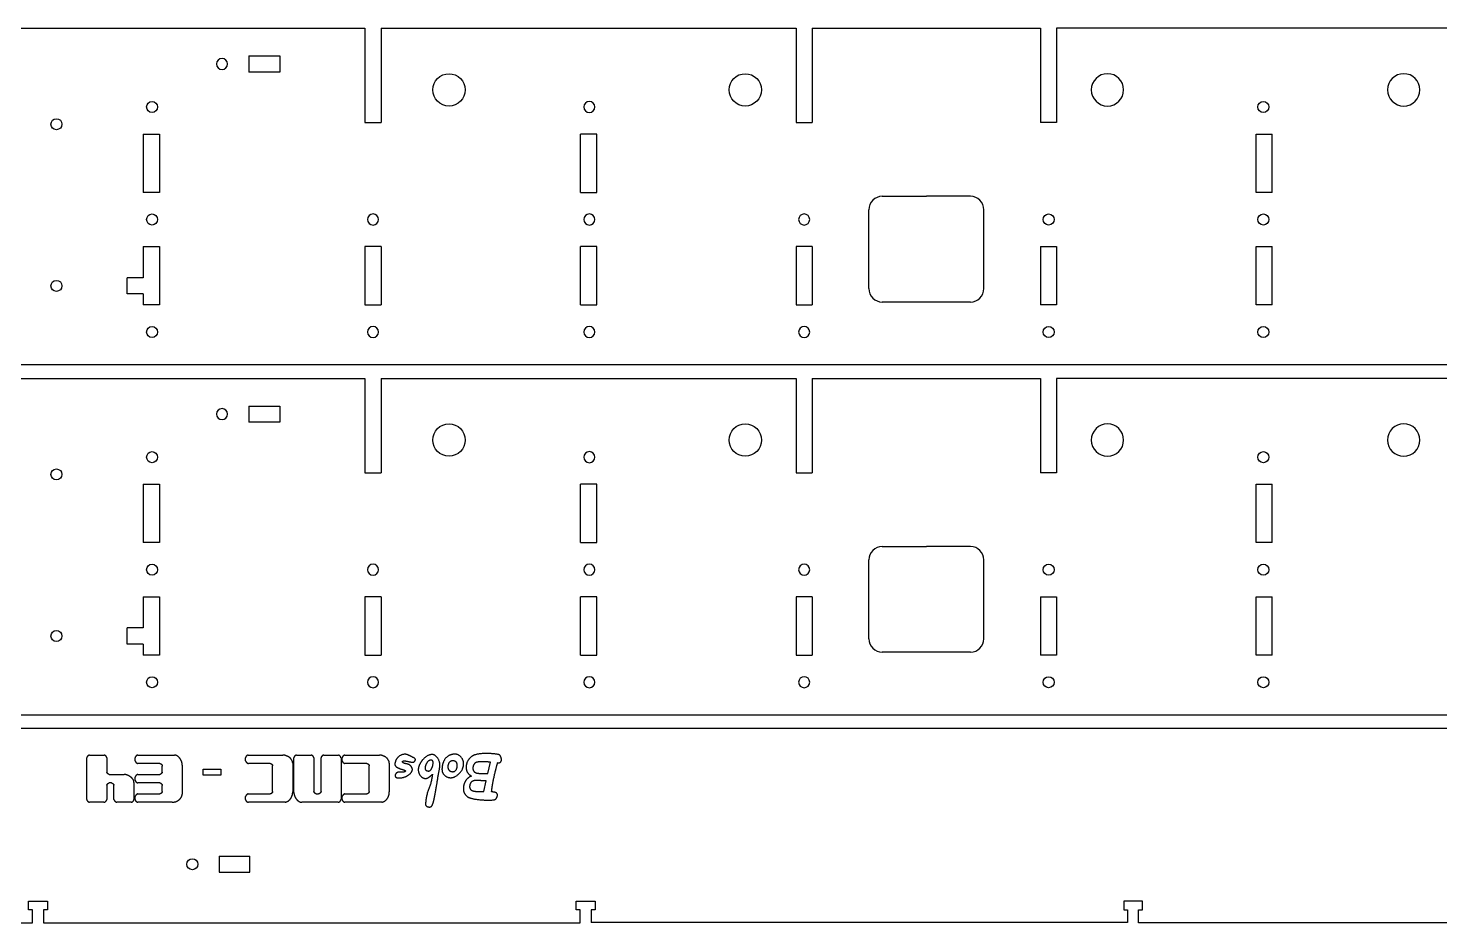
# Model space of a CAD drawing. Header units: millimetres. Extents: x -1441 to -172, y -752 to 2.
# Drawn here: x -1008 to -484, y -330 to 2 of the extents above; entities that cross this region are included whole.
import ezdxf

# ---------------------------------------------------------------- set-up
doc = ezdxf.new("R2010")
doc.units = ezdxf.units.MM
doc.linetypes.add('HIDDEN', pattern=[9.525, 6.35, -3.175])
doc.layers.get('0').update_dxf_attribs({"color": 253, "lineweight": 70, "true_color": 0x8faf8f})
doc.layers.add('Hidden', color=38, linetype='HIDDEN', lineweight=70, true_color=0x482605)

msp = doc.modelspace()

# ---------------------------------------------------------------- linework, layer by layer
at = {"color": 38, "lineweight": -3, "true_color": 0x482605}
for p, q in [((-1057.77, 2), (-883.17, 2)), ((-883.17, 2), (-883.17, -33)), ((-877.17, 2), (-723.17, 2)), ((-877.17, 2), (-877.17, -33)), ((-723.17, 2), (-723.17, -33)), ((-717.17, 2), (-632.47, 2)), ((-717.17, 2), (-717.17, -33)), ((-632.47, 2), (-632.47, -33)), ((-472.47, 2), (-626.47, 2)), ((-626.47, 2), (-626.47, -33)), ((-926.23, -8.26), (-926.23, -14.26)), ((-926.23, -8.26), (-914.82, -8.26)), ((-914.82, -8.26), (-914.82, -14.26)), ((-914.82, -14.26), (-926.23, -14.26)), ((-883.17, -33), (-877.17, -33)), ((-723.17, -33), (-717.17, -33)), ((-626.47, -33), (-632.47, -33)), ((-965.46, -37.28), (-965.46, -58.95)), ((-965.46, -37.28), (-959.46, -37.28)), ((-959.46, -37.28), (-959.46, -58.95)), ((-797.17, -37.28), (-803.17, -37.28)), ((-803.17, -58.95), (-803.17, -37.28)), ((-797.17, -58.95), (-797.17, -37.28)), ((-552.47, -58.95), (-552.47, -37.28)), ((-552.47, -37.28), (-546.47, -37.28)), ((-546.47, -58.95), (-546.47, -37.28)), ((-959.46, -58.95), (-965.46, -58.95)), ((-803.17, -58.95), (-797.17, -58.95)), ((-691.17, -60.39), (-674.82, -60.39)), ((-658.47, -60.39), (-674.82, -60.39)), ((-546.47, -58.95), (-552.47, -58.95)), ((-696.17, -94.64), (-696.17, -65.39)), ((-653.47, -94.64), (-653.47, -65.39)), ((-965.46, -79.05), (-965.46, -90.64)), ((-965.46, -79.05), (-959.46, -79.05)), ((-959.46, -79.05), (-959.46, -100.72)), ((-883.17, -79.05), (-883.17, -100.72)), ((-877.17, -79.05), (-883.17, -79.05)), ((-877.17, -79.05), (-877.17, -100.72)), ((-803.17, -100.72), (-803.17, -79.05)), ((-797.17, -79.05), (-803.17, -79.05)), ((-797.17, -100.72), (-797.17, -79.05)), ((-723.17, -79.05), (-723.17, -100.72)), ((-717.17, -79.05), (-723.17, -79.05)), ((-717.17, -79.05), (-717.17, -100.72)), ((-632.47, -79.05), (-632.47, -100.72)), ((-632.47, -79.05), (-626.47, -79.05)), ((-626.47, -79.05), (-626.47, -100.72)), ((-552.47, -100.72), (-552.47, -79.05)), ((-552.47, -79.05), (-546.47, -79.05)), ((-546.47, -100.72), (-546.47, -79.05)), ((-971.46, -96.64), (-971.46, -90.64)), ((-965.46, -90.64), (-971.46, -90.64)), ((-965.46, -96.64), (-971.46, -96.64)), ((-965.46, -96.64), (-965.46, -100.72)), ((-959.46, -100.72), (-965.46, -100.72)), ((-883.17, -100.72), (-877.17, -100.72)), ((-803.17, -100.72), (-797.17, -100.72)), ((-723.17, -100.72), (-717.17, -100.72)), ((-658.47, -99.64), (-691.17, -99.64)), ((-626.47, -100.72), (-632.47, -100.72)), ((-546.47, -100.72), (-552.47, -100.72)), ((-297.87, -123), (-1051.77, -123)), ((-1057.77, -128), (-883.17, -128)), ((-883.17, -128), (-883.17, -163)), ((-877.17, -128), (-723.17, -128)), ((-877.17, -128), (-877.17, -163)), ((-723.17, -128), (-723.17, -163)), ((-717.17, -128), (-632.47, -128)), ((-717.17, -128), (-717.17, -163)), ((-632.47, -128), (-632.47, -163)), ((-472.47, -128), (-626.47, -128)), ((-626.47, -128), (-626.47, -163)), ((-926.23, -138.26), (-926.23, -144.26)), ((-926.23, -138.26), (-914.82, -138.26)), ((-914.82, -138.26), (-914.82, -144.26)), ((-914.82, -144.26), (-926.23, -144.26)), ((-965.46, -167.28), (-965.46, -188.95)), ((-965.46, -167.28), (-959.46, -167.28)), ((-959.46, -167.28), (-959.46, -188.95)), ((-883.17, -163), (-877.17, -163)), ((-797.17, -167.28), (-803.17, -167.28)), ((-803.17, -188.95), (-803.17, -167.28)), ((-797.17, -188.95), (-797.17, -167.28)), ((-723.17, -163), (-717.17, -163)), ((-626.47, -163), (-632.47, -163)), ((-552.47, -188.95), (-552.47, -167.28)), ((-552.47, -167.28), (-546.47, -167.28)), ((-546.47, -188.95), (-546.47, -167.28)), ((-959.46, -188.95), (-965.46, -188.95)), ((-803.17, -188.95), (-797.17, -188.95)), ((-691.17, -190.39), (-674.82, -190.39)), ((-658.47, -190.39), (-674.82, -190.39)), ((-546.47, -188.95), (-552.47, -188.95)), ((-696.17, -224.64), (-696.17, -195.39)), ((-653.47, -224.64), (-653.47, -195.39)), ((-965.46, -209.05), (-965.46, -220.64)), ((-965.46, -209.05), (-959.46, -209.05)), ((-959.46, -209.05), (-959.46, -230.72)), ((-883.17, -209.05), (-883.17, -230.72)), ((-877.17, -209.05), (-883.17, -209.05)), ((-877.17, -209.05), (-877.17, -230.72)), ((-803.17, -230.72), (-803.17, -209.05)), ((-797.17, -209.05), (-803.17, -209.05)), ((-797.17, -230.72), (-797.17, -209.05)), ((-723.17, -209.05), (-723.17, -230.72)), ((-717.17, -209.05), (-723.17, -209.05)), ((-717.17, -209.05), (-717.17, -230.72)), ((-632.47, -209.05), (-632.47, -230.72)), ((-632.47, -209.05), (-626.47, -209.05)), ((-626.47, -209.05), (-626.47, -230.72)), ((-552.47, -230.72), (-552.47, -209.05)), ((-552.47, -209.05), (-546.47, -209.05)), ((-546.47, -230.72), (-546.47, -209.05)), ((-971.46, -226.64), (-971.46, -220.64)), ((-965.46, -220.64), (-971.46, -220.64)), ((-965.46, -226.64), (-971.46, -226.64)), ((-965.46, -226.64), (-965.46, -230.72)), ((-658.47, -229.64), (-691.17, -229.64)), ((-959.46, -230.72), (-965.46, -230.72)), ((-883.17, -230.72), (-877.17, -230.72)), ((-803.17, -230.72), (-797.17, -230.72)), ((-723.17, -230.72), (-717.17, -230.72)), ((-626.47, -230.72), (-632.47, -230.72)), ((-546.47, -230.72), (-552.47, -230.72)), ((-297.87, -253), (-1051.77, -253)), ((-287.87, -258), (-1111.52, -258)), ((-986.39, -284.36), (-986.39, -268.81)), ((-985.41, -267.83), (-979.98, -267.83)), ((-978.96, -268.87), (-978.96, -274.12)), ((-968.46, -269.91), (-968.46, -268.81)), ((-967.49, -267.83), (-953.85, -267.83)), ((-959.29, -270.93), (-967.43, -270.93)), ((-958.41, -274.12), (-958.41, -271.88)), ((-950.96, -271.6), (-950.96, -282.38)), ((-927.48, -269.91), (-927.48, -268.81)), ((-926.51, -267.83), (-913.63, -267.83)), ((-918.31, -270.93), (-926.45, -270.93)), ((-917.43, -281.35), (-917.43, -271.82)), ((-909.98, -270.79), (-909.98, -281.53)), ((-909.56, -281.69), (-909.56, -268.81)), ((-908.58, -267.83), (-903.15, -267.83)), ((-902.13, -268.87), (-902.13, -281.35)), ((-899.48, -281.35), (-899.48, -268.81)), ((-898.47, -267.83), (-893.03, -267.83)), ((-892.06, -268.87), (-892.06, -284.3)), ((-891.63, -269.91), (-891.63, -268.81)), ((-890.65, -267.83), (-877.77, -267.83)), ((-882.45, -270.93), (-890.59, -270.93)), ((-881.58, -281.35), (-881.58, -271.82)), ((-874.13, -270.79), (-874.13, -281.53)), ((-837.54, -274.7), (-836.53, -270.47)), ((-833.89, -270.74), (-833.95, -270.73)), ((-978.07, -275.02), (-972.53, -275.02)), ((-968.46, -277.13), (-968.46, -276.04)), ((-967.49, -275.02), (-959.29, -275.02)), ((-943.2, -273.09), (-936.6, -273.09)), ((-943.2, -275.25), (-943.2, -273.09)), ((-936.6, -275.25), (-943.2, -275.25)), ((-936.6, -273.09), (-936.6, -275.25)), ((-839.11, -281.33), (-838.18, -277.43)), ((-978.96, -279.05), (-978.96, -284.3)), ((-977.21, -278.17), (-978.07, -278.17)), ((-976.32, -284.36), (-976.32, -279.05)), ((-968.89, -277.95), (-968.89, -284.3)), ((-967.49, -282.24), (-959.29, -282.24)), ((-959.29, -278.15), (-967.43, -278.15)), ((-958.41, -281.35), (-958.41, -279.11)), ((-926.51, -282.24), (-918.31, -282.24)), ((-901.23, -282.22), (-900.38, -282.22)), ((-890.65, -282.24), (-882.45, -282.24)), ((-980.04, -285.33), (-985.35, -285.33)), ((-969.93, -285.33), (-975.24, -285.33)), ((-968.46, -284.36), (-968.46, -283.26)), ((-954.73, -285.33), (-967.43, -285.33)), ((-927.48, -284.36), (-927.48, -283.26)), ((-912.8, -285.31), (-926.45, -285.33)), ((-893.09, -285.33), (-906.61, -285.33)), ((-891.63, -284.36), (-891.63, -283.26)), ((-876.95, -285.31), (-890.59, -285.33)), ((-937.24, -305.33), (-925.85, -305.33)), ((-937.24, -305.33), (-937.24, -311.33)), ((-925.85, -311.33), (-925.85, -305.33)), ((-937.24, -311.33), (-925.85, -311.33)), ((-1007.99, -325.28), (-1007.99, -322.08)), ((-1007.99, -322.08), (-1000.99, -322.08)), ((-1000.99, -322.08), (-1000.99, -325.28)), ((-804.79, -325.28), (-804.79, -322.08)), ((-804.79, -322.08), (-797.79, -322.08)), ((-797.79, -322.08), (-797.79, -325.28)), ((-601.59, -322.08), (-601.59, -325.28)), ((-594.59, -322.08), (-601.59, -322.08)), ((-594.59, -325.28), (-594.59, -322.08)), ((-1006.54, -325.28), (-1007.99, -325.28)), ((-1006.54, -330.08), (-1006.54, -325.28)), ((-1000.99, -325.28), (-1002.44, -325.28)), ((-1002.44, -325.28), (-1002.44, -330.08)), ((-803.34, -325.28), (-804.79, -325.28)), ((-803.34, -330.08), (-803.34, -325.28)), ((-797.79, -325.28), (-799.24, -325.28)), ((-799.24, -325.28), (-799.24, -330)), ((-600.14, -330), (-799.24, -330)), ((-601.59, -325.28), (-600.14, -325.28)), ((-600.14, -325.28), (-600.14, -330)), ((-596.04, -325.28), (-594.59, -325.28)), ((-596.04, -330.08), (-596.04, -325.28)), ((-1062.47, -330.08), (-1006.54, -330.08)), ((-1002.44, -330.08), (-803.34, -330.08)), ((-396.94, -330.08), (-596.04, -330.08))]:
    msp.add_line(p, q, dxfattribs=at)
at = {"color": 38, "lineweight": -3, "true_color": 0x482605, "extrusion": (2.45111e-16, -4.44089e-16, -1)}
for centre in [(936.21, -11.26), (799.88, -27.23), (880.17, -69), (799.88, -69), (720.17, -69), (880.17, -110.77), (799.88, -110.77), (720.17, -110.77), (936.21, -141.26), (799.88, -157.23), (880.17, -199), (799.88, -199), (720.17, -199), (880.17, -240.77), (799.88, -240.77), (720.17, -240.77)]:
    msp.add_circle(centre, 2.05, dxfattribs=at)
at = {"color": 38, "lineweight": -3, "true_color": 0x482605}
for centre, radius in [((-851.97, -20.88), 6), ((-742.03, -20.88), 6), ((-962.17, -27.23), 2.05), ((-549.76, -27.23), 2.05), ((-997.67, -33.64), 2.05), ((-962.17, -69), 2.05), ((-629.47, -69), 2.05), ((-549.76, -69), 2.05), ((-997.67, -93.64), 2.05), ((-962.17, -110.77), 2.05), ((-629.47, -110.77), 2.05), ((-549.76, -110.77), 2.05), ((-851.97, -150.88), 6), ((-742.03, -150.88), 6), ((-962.17, -157.23), 2.05), ((-549.76, -157.23), 2.05), ((-997.67, -163.64), 2.05), ((-962.17, -199), 2.05), ((-629.47, -199), 2.05), ((-549.76, -199), 2.05), ((-997.67, -223.64), 2.05), ((-962.17, -240.77), 2.05), ((-629.47, -240.77), 2.05), ((-549.76, -240.77), 2.05), ((-947.23, -308.33), 2.05)]:
    msp.add_circle(centre, radius, dxfattribs=at)
at = {"color": 38, "lineweight": -3, "true_color": 0x482605, "extrusion": (2.45111e-16, 2.75717e-15, -1)}
for centre in [(607.61, -20.88), (607.61, -150.88)]:
    msp.add_circle(centre, 6, dxfattribs=at)
at = {"color": 38, "lineweight": -3, "true_color": 0x482605, "extrusion": (2.45111e-16, 2.76752e-15, -1)}
for centre in [(497.67, -20.88), (497.67, -150.88)]:
    msp.add_circle(centre, 6, dxfattribs=at)
at = {"color": 38, "lineweight": -3, "true_color": 0x482605}
for centre, start, end in [((-691.17, -65.39), 90, 180), ((-658.47, -65.39), 0, 90), ((-691.17, -94.64), 180, 270), ((-658.47, -94.64), 270, 360), ((-691.17, -195.39), 90, 180), ((-658.47, -195.39), 0, 90), ((-691.17, -224.64), 180, 270), ((-658.47, -224.64), 270, 360)]:
    msp.add_arc(centre, 5, start, end, dxfattribs=at)
for points in [[(-985.41, -267.83), (-985.56, -267.83), (-985.9, -268.04), (-986.21, -268.32), (-986.39, -268.67), (-986.39, -268.81)], [(-978.96, -268.87), (-978.96, -268.71), (-979.17, -268.34), (-979.47, -268.04), (-979.82, -267.83), (-979.98, -267.83)], [(-967.49, -267.83), (-967.63, -267.83), (-967.98, -268.02), (-968.26, -268.32), (-968.46, -268.65), (-968.46, -268.81)], [(-968.46, -269.91), (-968.46, -270.07), (-968.26, -270.42), (-967.95, -270.72), (-967.59, -270.93), (-967.43, -270.93)], [(-959.29, -270.93), (-959.14, -270.93), (-958.84, -271.11), (-958.57, -271.4), (-958.41, -271.74), (-958.41, -271.88)], [(-951.31, -269.97), (-951.45, -269.63), (-951.98, -268.87), (-952.63, -268.24), (-953.43, -267.83), (-953.85, -267.83)], [(-950.96, -271.6), (-950.96, -271.19), (-951.15, -270.34), (-951.31, -269.97)], [(-926.51, -267.83), (-926.65, -267.83), (-927, -268.04), (-927.3, -268.32), (-927.48, -268.67), (-927.48, -268.81)], [(-927.48, -269.91), (-927.48, -270.05), (-927.28, -270.42), (-926.97, -270.72), (-926.61, -270.93), (-926.45, -270.93)], [(-918.31, -270.93), (-918.18, -270.93), (-917.88, -271.11), (-917.61, -271.38), (-917.43, -271.7), (-917.43, -271.82)], [(-911.43, -268.53), (-911.9, -268.26), (-913.06, -267.83), (-913.63, -267.83)], [(-909.98, -270.79), (-909.98, -270.48), (-910.25, -269.81), (-910.68, -269.18), (-911.18, -268.67), (-911.43, -268.53)], [(-908.58, -267.83), (-908.72, -267.83), (-909.07, -268.04), (-909.37, -268.32), (-909.56, -268.67), (-909.56, -268.81)], [(-902.13, -268.87), (-902.13, -268.71), (-902.33, -268.34), (-902.64, -268.04), (-902.98, -267.83), (-903.15, -267.83)], [(-898.47, -267.83), (-898.61, -267.83), (-898.95, -268.04), (-899.26, -268.34), (-899.48, -268.69), (-899.48, -268.81)], [(-892.12, -268.65), (-892.22, -268.4), (-892.75, -267.83), (-893.03, -267.83)], [(-892.06, -268.87), (-892.1, -268.69), (-892.12, -268.65)], [(-890.65, -267.83), (-890.79, -267.83), (-891.14, -268.04), (-891.45, -268.32), (-891.63, -268.67), (-891.63, -268.81)], [(-891.63, -269.91), (-891.63, -270.05), (-891.43, -270.42), (-891.12, -270.72), (-890.75, -270.93), (-890.59, -270.93)], [(-882.45, -270.93), (-882.33, -270.93), (-882.02, -271.11), (-881.76, -271.38), (-881.58, -271.7), (-881.58, -271.82)], [(-875.57, -268.53), (-876.04, -268.26), (-877.2, -267.83), (-877.77, -267.83)], [(-874.13, -270.79), (-874.13, -270.48), (-874.39, -269.81), (-874.82, -269.18), (-875.33, -268.67), (-875.57, -268.53)], [(-871.98, -270.61), (-872.29, -271.77), (-870.45, -272.86), (-868.8, -273.31)], [(-867.69, -267.61), (-868.67, -267.29), (-871.44, -268.65), (-871.98, -270.61)], [(-867.57, -271.12), (-869.34, -270.81), (-869.13, -269.72), (-867.28, -270.17)], [(-865.16, -268.79), (-865.79, -268.5), (-867.02, -267.82), (-867.69, -267.61)], [(-867.05, -275.22), (-865.16, -273.91), (-866.24, -271.36), (-867.57, -271.12)], [(-867.28, -270.17), (-866.41, -270.37), (-865.18, -270.6), (-864.85, -270.27)], [(-864.85, -270.27), (-863.92, -269.35), (-865.16, -268.79)], [(-862.84, -271.25), (-863.72, -272.94), (-862.65, -275.98), (-861.27, -276.41)], [(-858.06, -267.64), (-859.53, -267.56), (-862.07, -269.72), (-862.84, -271.25)], [(-860.47, -271.17), (-860.87, -272), (-860.84, -273.49), (-860.03, -273.69)], [(-858.72, -269.7), (-859.81, -269.74), (-860.47, -271.17)], [(-860.03, -273.69), (-859.19, -273.9), (-858.27, -272.73), (-858.08, -271.96)], [(-858.08, -271.96), (-857.48, -269.65), (-858.72, -269.7)], [(-855.45, -272.6), (-855.07, -270.72), (-857.02, -267.68), (-858.06, -267.64)], [(-850.45, -267.52), (-852.37, -267.82), (-854.48, -270.66), (-854.58, -272.83)], [(-852.4, -272.11), (-852.44, -272.8), (-851.6, -273.9), (-850.69, -273.99)], [(-850.76, -269.98), (-852.29, -270.15), (-852.4, -272.11)], [(-851.18, -276.22), (-849.53, -276.11), (-846.57, -272.93), (-846.57, -271)], [(-848.92, -271.62), (-848.93, -270.66), (-850.09, -269.9), (-850.76, -269.98)], [(-850.69, -273.99), (-849.98, -274.04), (-848.89, -272.83), (-848.92, -271.62)], [(-846.57, -271), (-846.57, -269.44), (-848.87, -267.28), (-850.45, -267.52)], [(-845.62, -272.05), (-845.69, -273.43), (-844.51, -275.17), (-843.64, -275.65)], [(-842.76, -267.9), (-844, -268.45), (-845.54, -270.71), (-845.62, -272.05)], [(-843.11, -272.38), (-843.24, -273.36), (-842.11, -274.52), (-841.11, -274.59)], [(-840.58, -270.34), (-841.89, -270.39), (-842.94, -271.34), (-843.11, -272.38)], [(-833.85, -267.58), (-837.08, -267.07), (-841.84, -267.47), (-842.76, -267.9)], [(-836.53, -270.47), (-837.54, -270.37), (-839.55, -270.28), (-840.58, -270.34)], [(-836.19, -281.48), (-835.86, -278.73), (-834.71, -273.36), (-833.95, -270.73)], [(-833.89, -270.74), (-833.23, -270.81), (-832.39, -269.94), (-832.53, -269.23)], [(-832.53, -269.23), (-832.64, -268.65), (-833.16, -267.68), (-833.85, -267.58)], [(-978.07, -275.02), (-978.19, -275.02), (-978.5, -274.83), (-978.78, -274.55), (-978.96, -274.24), (-978.96, -274.12)], [(-968.89, -277.95), (-968.89, -277.36), (-969.64, -276.3), (-970.74, -275.49), (-972, -275.02), (-972.53, -275.02)], [(-967.49, -275.02), (-967.61, -275.02), (-967.95, -275.24), (-968.26, -275.55), (-968.46, -275.89), (-968.46, -276.04)], [(-968.46, -277.13), (-968.46, -277.3), (-968.26, -277.64), (-967.95, -277.95), (-967.59, -278.15), (-967.43, -278.15)], [(-958.41, -274.12), (-958.41, -274.24), (-958.59, -274.57), (-958.86, -274.83), (-959.16, -275.02), (-959.29, -275.02)], [(-871.85, -274.98), (-872.02, -275.32), (-871.83, -276.08), (-871.37, -276.2)], [(-869.62, -274.16), (-870.25, -274.15), (-871.46, -274.28), (-871.85, -274.98)], [(-871.37, -276.2), (-870.5, -276.4), (-868.19, -276.01), (-867.05, -275.22)], [(-868.8, -273.31), (-868.03, -273.51), (-868.38, -274.19), (-869.62, -274.16)], [(-861.27, -276.41), (-860.29, -276.71), (-858.48, -275.35), (-858.13, -274.97)], [(-858.13, -274.97), (-858.43, -277.76), (-860.54, -283.05), (-860.69, -286.03)], [(-857.23, -282.77), (-856.75, -280.17), (-855.93, -275.1), (-855.45, -272.6)], [(-854.58, -272.83), (-854.66, -274.51), (-852.47, -276.3), (-851.18, -276.22)], [(-843.64, -275.65), (-844.57, -275.94), (-846.08, -277.51), (-846.49, -278.99)], [(-841.69, -277.24), (-842.69, -277.2), (-844.11, -278.05), (-844.28, -279.03)], [(-838.18, -277.43), (-839.06, -277.4), (-840.83, -277.27), (-841.69, -277.24)], [(-841.11, -274.59), (-840.12, -274.65), (-838.42, -274.64), (-837.54, -274.7)], [(-978.96, -279.05), (-978.96, -278.92), (-978.78, -278.62), (-978.52, -278.35), (-978.21, -278.17), (-978.07, -278.17)], [(-977.21, -278.17), (-977.07, -278.17), (-976.77, -278.35), (-976.5, -278.62), (-976.32, -278.92), (-976.32, -279.05)], [(-967.49, -282.24), (-967.61, -282.24), (-967.95, -282.47), (-968.26, -282.77), (-968.46, -283.12), (-968.46, -283.26)], [(-959.29, -278.15), (-959.14, -278.15), (-958.84, -278.33), (-958.57, -278.62), (-958.41, -278.97), (-958.41, -279.11)], [(-958.41, -281.35), (-958.41, -281.47), (-958.59, -281.79), (-958.86, -282.06), (-959.16, -282.24), (-959.29, -282.24)], [(-954.73, -285.33), (-954.1, -285.33), (-952.9, -284.97), (-951.92, -284.28), (-951.19, -283.3), (-951.02, -282.69)], [(-951.02, -282.69), (-951, -282.65), (-950.96, -282.42), (-950.96, -282.38)], [(-926.51, -282.24), (-926.63, -282.24), (-926.97, -282.47), (-927.28, -282.77), (-927.48, -283.12), (-927.48, -283.26)], [(-917.43, -281.35), (-917.43, -281.47), (-917.61, -281.79), (-917.88, -282.06), (-918.18, -282.24), (-918.31, -282.24)], [(-912.12, -285.11), (-911.61, -284.91), (-910.82, -284.13), (-910.27, -283.16), (-909.98, -282.06), (-909.98, -281.53)], [(-909.56, -281.69), (-909.56, -282.24), (-909.09, -283.52), (-908.29, -284.62), (-907.22, -285.33), (-906.61, -285.33)], [(-901.23, -282.22), (-901.38, -282.22), (-901.68, -282.04), (-901.95, -281.77), (-902.13, -281.47), (-902.13, -281.35)], [(-899.48, -281.35), (-899.48, -281.47), (-899.67, -281.77), (-899.93, -282.04), (-900.24, -282.22), (-900.38, -282.22)], [(-890.65, -282.24), (-890.77, -282.24), (-891.12, -282.47), (-891.43, -282.77), (-891.63, -283.12), (-891.63, -283.26)], [(-881.58, -281.35), (-881.58, -281.47), (-881.76, -281.79), (-882.02, -282.06), (-882.33, -282.24), (-882.45, -282.24)], [(-876.27, -285.11), (-875.76, -284.91), (-874.96, -284.13), (-874.41, -283.16), (-874.13, -282.06), (-874.13, -281.53)], [(-858.26, -286.53), (-857.86, -285.76), (-857.41, -283.78), (-857.23, -282.77)], [(-846.49, -278.99), (-846.85, -280.29), (-846.07, -282.68), (-844.86, -283.44)], [(-844.28, -279.03), (-844.66, -281.25), (-841.93, -281.3)], [(-841.93, -281.3), (-841.22, -281.3), (-839.81, -281.32), (-839.11, -281.33)], [(-835.15, -281.62), (-835.67, -281.53), (-836.19, -281.48)], [(-834.07, -283.14), (-833.77, -281.82), (-835.15, -281.62)], [(-986.39, -284.36), (-986.39, -284.52), (-986.19, -284.87), (-985.88, -285.15), (-985.52, -285.33), (-985.35, -285.33)], [(-980.04, -285.33), (-979.88, -285.33), (-979.51, -285.13), (-979.19, -284.83), (-978.96, -284.46), (-978.96, -284.3)], [(-976.32, -284.36), (-976.32, -284.5), (-976.09, -284.83), (-975.77, -285.13), (-975.38, -285.33), (-975.24, -285.33)], [(-969.93, -285.33), (-969.77, -285.33), (-969.4, -285.13), (-969.09, -284.83), (-968.89, -284.46), (-968.89, -284.3)], [(-968.46, -284.36), (-968.46, -284.52), (-968.26, -284.87), (-967.95, -285.15), (-967.59, -285.33), (-967.43, -285.33)], [(-927.48, -284.36), (-927.48, -284.52), (-927.28, -284.87), (-926.97, -285.15), (-926.61, -285.33), (-926.45, -285.33)], [(-912.8, -285.31), (-912.69, -285.29), (-912.65, -285.27)], [(-912.65, -285.27), (-912.57, -285.25), (-912.16, -285.13), (-912.12, -285.11)], [(-893.09, -285.33), (-892.93, -285.33), (-892.56, -285.13), (-892.26, -284.83), (-892.06, -284.46), (-892.06, -284.3)], [(-891.63, -284.36), (-891.63, -284.52), (-891.43, -284.87), (-891.12, -285.15), (-890.75, -285.33), (-890.59, -285.33)], [(-876.95, -285.31), (-876.84, -285.29), (-876.79, -285.27)], [(-876.79, -285.27), (-876.71, -285.25), (-876.31, -285.13), (-876.27, -285.11)], [(-860.69, -286.03), (-860.72, -286.85), (-858.67, -287.3), (-858.26, -286.53)], [(-844.86, -283.44), (-844.06, -283.92), (-839.14, -284.63), (-835.76, -284.49)], [(-835.76, -284.49), (-834.35, -284.44), (-834.07, -283.14)]]:
    msp.add_open_spline(points, degree=2, dxfattribs=at)
at = {"layer": 'Hidden', "lineweight": -3}
for p, q in [((-914.82, -8.26), (-914.82, -8.26)), ((-914.82, -14.26), (-914.82, -14.26)), ((-691.17, -60.39), (-691.17, -60.39)), ((-674.82, -60.39), (-674.82, -60.39)), ((-658.47, -60.39), (-658.47, -60.39)), ((-696.17, -65.39), (-696.17, -65.39)), ((-653.47, -65.39), (-653.47, -65.39)), ((-883.17, -79.05), (-883.17, -79.05)), ((-877.17, -79.05), (-877.17, -79.05)), ((-723.17, -79.05), (-723.17, -79.05)), ((-717.17, -79.05), (-717.17, -79.05)), ((-632.47, -79.05), (-632.47, -79.05)), ((-626.47, -79.05), (-626.47, -79.05)), ((-883.17, -100.72), (-883.17, -100.72)), ((-877.17, -100.72), (-877.17, -100.72)), ((-723.17, -100.72), (-723.17, -100.72)), ((-717.17, -100.72), (-717.17, -100.72)), ((-632.47, -100.72), (-632.47, -100.72)), ((-626.47, -100.72), (-626.47, -100.72)), ((-914.82, -138.26), (-914.82, -138.26)), ((-914.82, -144.26), (-914.82, -144.26)), ((-691.17, -190.39), (-691.17, -190.39)), ((-674.82, -190.39), (-674.82, -190.39)), ((-658.47, -190.39), (-658.47, -190.39)), ((-696.17, -195.39), (-696.17, -195.39)), ((-653.47, -195.39), (-653.47, -195.39)), ((-883.17, -209.05), (-883.17, -209.05)), ((-877.17, -209.05), (-877.17, -209.05)), ((-723.17, -209.05), (-723.17, -209.05)), ((-717.17, -209.05), (-717.17, -209.05)), ((-632.47, -209.05), (-632.47, -209.05)), ((-626.47, -209.05), (-626.47, -209.05)), ((-883.17, -230.72), (-883.17, -230.72)), ((-877.17, -230.72), (-877.17, -230.72)), ((-723.17, -230.72), (-723.17, -230.72)), ((-717.17, -230.72), (-717.17, -230.72)), ((-632.47, -230.72), (-632.47, -230.72)), ((-626.47, -230.72), (-626.47, -230.72))]:
    msp.add_line(p, q, dxfattribs=at)

doc.saveas('drawing.dxf')
